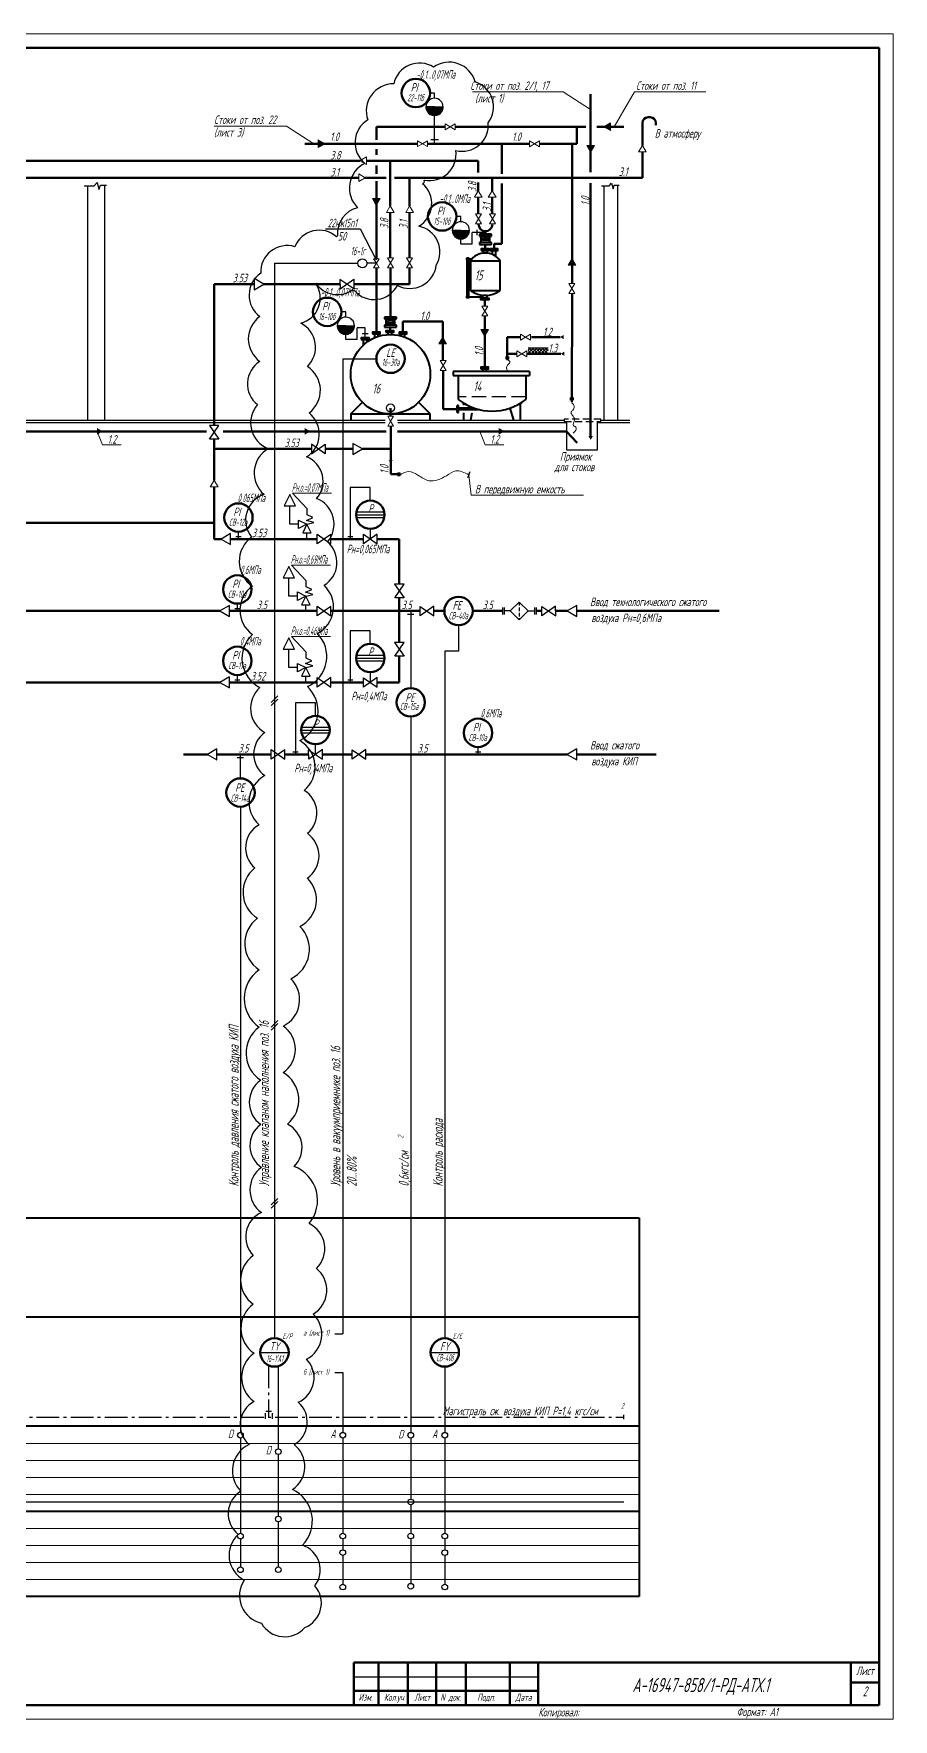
# Model space of a CAD drawing. Header units: millimetres. Extents: x -680 to 9204, y -4430 to 7779.
# Drawn here: x 4332 to 4635, y 5839 to 6433 of the extents above; entities that cross this region are included whole.
import ezdxf
from ezdxf.enums import TextEntityAlignment as Align

# ---------------------------------------------------------------- set-up
doc = ezdxf.new("R2010")
doc.units = ezdxf.units.MM
for name, pattern in [('ACAD_ISO10W100', [18, 12, -3, 0, -3]), ('gost5', [7, 5, -2, 0]), ('gost6', [12, 8, -1.5, 1, -1.5]), ('HIDDEN', [9.525, 6.35, -3.175])]:
    doc.linetypes.add(name, pattern=pattern)
doc.layers.get('Defpoints').update_dxf_attribs({"color": 33})
for name, color, linetype, lineweight in [('1', 4, 'Continuous', 15), ('Аппараты', 137, 'Continuous', 40), ('Арматура', 1, 'Continuous', 25), ('Выноска', 137, 'Continuous', 20), ('Датчики', 31, 'Continuous', 50), ('Невидимая', 7, 'gost5', 25), ('Обводка', 6, 'Continuous', 25), ('Отр_кисл', 150, 'Continuous', 80), ('Связи', 95, 'Continuous', 25), ('Текст_КИП', 2, 'Continuous', 25), ('Толст.рамка', 7, 'Continuous', 60), ('Тонк.рамка', 10, 'Continuous', 20), ('Трубопроводы', 7, 'Continuous', 60), ('Щиты_пульты', 5, 'Continuous', 40)]:
    doc.layers.add(name, color=color, linetype=linetype, lineweight=lineweight)
for name, color, linetype in [('блок', 7, 'Continuous'), ('Осевая', 130, 'gost6'), ('Слой М50', 3, 'Continuous')]:
    doc.layers.add(name, color=color, linetype=linetype)
doc.styles.add('Simplex', font='simplex.shx', dxfattribs={"width": 0.7, "oblique": 15})

# ---------------------------------------------------------------- blocks, each defined once
blk = doc.blocks.new('B2')
for p, q in [((-1.5, 0), (0, -2.5)), ((-1.5, 0), (1.5, 0)), ((0, -2.5), (1.5, 0)), ((0, -2.5), (-1.5, -5)), ((-1.5, -5), (1.5, -5)), ((1.5, -5), (0, -2.5))]:
    blk.add_line(p, q)
blk = doc.blocks.new('B2S')
at = {"layer": '1'}
blk.add_blockref('B2', (0, 0), dxfattribs=at)
blk = doc.blocks.new('T7S')
at = {"layer": '1'}
blk.add_solid([(-1.5, 0), (1.5, 0), (0, -2.5)], dxfattribs=at)
blk = doc.blocks.new('A$C46135D97')
at = {"layer": '1', "color": 7}
for p, q in [((1.42, 2.56), (-0.08, 0.06)), ((-0.08, 0.06), (2.92, 0.06)), ((2.92, 0.06), (1.42, 2.56))]:
    blk.add_line(p, q, dxfattribs=at)
blk = doc.blocks.new('Вентиль горизонтальный')
at = {"layer": 'блок', "color": 0, "linetype": 'ByBlock', "lineweight": -3}
for p, q in [((8.7, 3), (0, -3)), ((0, 3), (8.7, -3)), ((0, -3), (0, 3)), ((8.7, -3), (8.7, 3))]:
    blk.add_line(p, q, dxfattribs=at)
blk = doc.blocks.new('A$C428F2FC1')
at = {"layer": 'Defpoints', "ltscale": 0.2}
for p, q in [((-5, -4), (5, -4)), ((-5, -5), (5, -5)), ((-5, -6), (5, -6))]:
    blk.add_line(p, q, dxfattribs=at)
at = {"layer": 'Датчики', "color": 4}
blk.add_circle((0, -5), 5, dxfattribs=at)
blk = doc.blocks.new('A$C2A0C230D')
at = {"layer": '1', "ltscale": 0.6}
blk.add_hatch(color=256, dxfattribs=at).paths.add_polyline_path([(-1.57, 2.37), (-3.57, 2.37), (-2.57, 0.64)])
blk.add_lwpolyline([(-1.57, 2.37), (-3.57, 2.37), (-2.57, 0.64)], close=True, dxfattribs=at)
blk = doc.blocks.new('T5S')
at = {"layer": '1'}
blk.add_solid([(0, 1.5), (0, -1.5), (2.5, 0)], dxfattribs=at)

msp = doc.modelspace()

# ---------------------------------------------------------------- hatches: boundary and pattern name
at = {"ltscale": 5}
h = msp.add_hatch(dxfattribs=at)
h.set_pattern_fill('ANSI31', color=0, scale=1.25, style=0)
h.set_pattern_definition([(45, (4470.04212, 6404.2419), (-0.1104854, 0.1104854), [])])
edge = h.paths.add_edge_path()
edge.add_arc((4473.084, 6407.284), 3.042, 180, 360.023114)
edge.add_line((4473.084, 6407.284), (4476.126, 6407.284))
edge.add_line((4473.084, 6407.284), (4470.042, 6407.284))
h = msp.add_hatch(dxfattribs=at)
h.set_pattern_fill('ANSI31', color=0, scale=1.25, style=0)
h.set_pattern_definition([(45, (4479.31249, 6360.74353), (-0.1104854, 0.1104854), [])])
edge = h.paths.add_edge_path()
edge.add_arc((4482.354, 6363.786), 3.042, 180, 360.023114)
edge.add_line((4482.354, 6363.786), (4485.396, 6363.786))
edge.add_line((4482.354, 6363.786), (4479.312, 6363.786))
h = msp.add_hatch(dxfattribs=at)
h.set_pattern_fill('ANSI31', color=0, scale=1.25, style=0)
h.set_pattern_definition([(45, (4438.81051, 6327.1125), (-0.1104854, 0.1104854), [])])
edge = h.paths.add_edge_path()
edge.add_arc((4441.853, 6330.155), 3.042, 180, 360.023114)
edge.add_line((4441.853, 6330.155), (4444.894, 6330.155))
edge.add_line((4441.853, 6330.155), (4438.811, 6330.155))

# ---------------------------------------------------------------- linework, layer by layer
at = {"color": 0, "ltscale": 5}
for p, q in [((4473.084, 6407.284), (4470.042, 6407.284)), ((4473.084, 6407.284), (4476.126, 6407.284)), ((4482.354, 6363.786), (4479.312, 6363.786)), ((4482.354, 6363.786), (4485.396, 6363.786)), ((4441.853, 6330.155), (4438.811, 6330.155)), ((4441.853, 6330.155), (4444.894, 6330.155))]:
    msp.add_line(p, q, dxfattribs=at)
for p, q in [((4468.868, 6394.316), (4468.815, 6394.316)), ((4353.22, 6379.505), (4354.22, 6380.705)), ((4354.22, 6380.705), (4354.92, 6378.205)), ((4354.92, 6378.205), (4355.42, 6379.705)), ((4355.42, 6379.705), (4357.62, 6379.705)), ((4356.82, 6379.705), (4356.82, 6296.929)), ((4534.644, 6379.505), (4535.444, 6380.465)), ((4535.444, 6380.465), (4536.004, 6378.465)), ((4536.004, 6378.465), (4536.404, 6379.665)), ((4536.404, 6379.665), (4538.164, 6379.665)), ((4537.524, 6379.665), (4537.524, 6296.929)), ((4349.72, 6379.505), (4353.22, 6379.505)), ((4351.02, 6296.929), (4351.02, 6379.505)), ((4531.844, 6379.505), (4534.644, 6379.505)), ((4532.884, 6296.929), (4532.884, 6379.505)), ((4506.097, 6322.436), (4513.137, 6322.436)), ((3825.129, 6296.93), (4455.658, 6296.93)), ((4457.395, 6296.929), (4457.423, 6296.929)), ((4460.017, 6296.929), (4518.762, 6296.929)), ((4519.546, 6296.456), (4519.546, 6286.434)), ((4530.436, 6286.434), (4530.436, 6296.456)), ((4531.685, 6296.929), (4541.911, 6296.929)), ((3825.129, 6296.042), (4455.658, 6296.042)), ((4460.125, 6296.042), (4519.546, 6296.042)), ((4530.436, 6296.042), (4541.894, 6296.042)), ((4519.546, 6286.434), (4530.436, 6286.434)), ((4422.164, 6270.715), (4420.164, 6266.715)), ((4420.164, 6266.715), (4424.164, 6266.715)), ((4424.164, 6266.715), (4422.164, 6270.715)), ((4422.164, 6260.199), (4422.164, 6266.715)), ((4425.164, 6258.699), (4425.164, 6261.699)), ((4425.164, 6261.699), (4428.164, 6260.199)), ((4428.041, 6261.592), (4430.197, 6262.548)), ((4430.564, 6260.87), (4428.041, 6261.592)), ((4428.219, 6260.203), (4430.564, 6260.87)), ((4428.275, 6263.515), (4428.275, 6265.671)), ((4430.197, 6262.548), (4428.275, 6263.515)), ((4425.164, 6260.199), (4422.164, 6260.199)), ((4425.164, 6260.199), (4422.164, 6260.199)), ((4428.164, 6260.199), (4425.164, 6258.699)), ((4428.164, 6260.199), (4426.664, 6257.199)), ((4426.664, 6257.199), (4429.664, 6257.199)), ((4429.664, 6257.199), (4428.164, 6260.199)), ((4428.164, 6255.003), (4428.164, 6257.199)), ((4428.164, 6255.003), (4428.164, 6257.199)), ((4421.787, 6245.362), (4419.787, 6241.362)), ((4423.787, 6241.362), (4421.787, 6245.362)), ((4419.787, 6241.362), (4423.787, 6241.362)), ((4421.787, 6234.846), (4421.787, 6241.362)), ((4427.664, 6236.239), (4429.82, 6237.195)), ((4427.897, 6238.162), (4427.897, 6240.318)), ((4429.82, 6237.195), (4427.897, 6238.162)), ((4424.787, 6234.846), (4421.787, 6234.846)), ((4424.787, 6234.846), (4421.787, 6234.846)), ((4424.787, 6233.346), (4424.787, 6236.346)), ((4424.787, 6236.346), (4427.787, 6234.846)), ((4427.787, 6234.846), (4424.787, 6233.346)), ((4427.787, 6234.846), (4426.287, 6231.846)), ((4426.287, 6231.846), (4429.287, 6231.846)), ((4430.186, 6235.517), (4427.664, 6236.239)), ((4429.287, 6231.846), (4427.787, 6234.846)), ((4427.787, 6229.65), (4427.787, 6231.846)), ((4427.787, 6229.65), (4427.787, 6231.846)), ((4427.842, 6234.85), (4430.186, 6235.517)), ((4499.778, 6229.65), (4502.946, 6232.818)), ((4502.946, 6232.818), (4506.114, 6229.65)), ((4497.004, 6230.85), (4497.004, 6228.45)), ((4497.604, 6230.85), (4497.604, 6228.45)), ((4499.778, 6229.65), (4497.604, 6229.65)), ((4502.946, 6226.482), (4499.778, 6229.65)), ((4506.114, 6229.65), (4502.946, 6226.482)), ((4506.114, 6229.65), (4508.288, 6229.65)), ((4508.288, 6230.85), (4508.288, 6228.45)), ((4508.888, 6230.85), (4508.888, 6228.45)), ((4421.787, 6220.218), (4419.787, 6216.218)), ((4423.787, 6216.218), (4421.787, 6220.218)), ((4419.787, 6216.218), (4423.787, 6216.218)), ((4421.787, 6209.703), (4421.787, 6216.218)), ((4427.897, 6213.018), (4427.897, 6215.174)), ((4424.787, 6209.703), (4421.787, 6209.703)), ((4424.787, 6209.703), (4421.787, 6209.703)), ((4424.787, 6208.203), (4424.787, 6211.203)), ((4424.787, 6211.203), (4427.787, 6209.703)), ((4427.787, 6209.703), (4424.787, 6208.203)), ((4427.787, 6209.703), (4426.287, 6206.703)), ((4427.664, 6211.096), (4429.82, 6212.051)), ((4430.186, 6210.373), (4427.664, 6211.096)), ((4429.287, 6206.703), (4427.787, 6209.703)), ((4427.842, 6209.707), (4430.186, 6210.373)), ((4429.82, 6212.051), (4427.897, 6213.018)), ((4426.287, 6206.703), (4429.287, 6206.703)), ((4427.787, 6204.507), (4427.787, 6206.703)), ((4427.787, 6204.507), (4427.787, 6206.703)), ((4415.574, 6197.43), (4417.884, 6199.739)), ((4415.574, 6196.3), (4417.884, 6198.61)), ((4415.574, 6083.044), (4417.884, 6085.354)), ((4415.574, 6081.915), (4417.884, 6084.224)), ((4415.574, 6020.335), (4417.884, 6022.644)), ((4415.574, 6019.205), (4417.884, 6021.515)), ((4411.744, 5968.362), (4421.744, 5968.362)), ((4471.72, 5968.361), (4481.72, 5968.361)), ((3898.586, 5915.671), (4539.724, 5915.671))]:
    msp.add_line(p, q)
at = {"color": 3}
for p, q in [((4434.733, 6364.277), (4446.941, 6364.277)), ((4446.941, 6364.277), (4452.547, 6353.379))]:
    msp.add_line(p, q, dxfattribs=at)
at = {"ltscale": 5}
for p, q in [((4452.6, 6352.169), (4449.312, 6352.169)), ((4485.185, 6277.686), (4485.674, 6278.846)), ((4485.185, 6277.686), (4484.7, 6276.534))]:
    msp.add_line(p, q, dxfattribs=at)
at = {"color": 7, "linetype": 'ACAD_ISO10W100'}
for p, q in [((4506.097, 6321.622), (4506.91, 6322.436)), ((4506.097, 6320.473), (4508.059, 6322.436)), ((4507.28, 6320.309), (4506.097, 6321.492)), ((4506.131, 6320.309), (4506.097, 6320.343)), ((4508.429, 6320.309), (4506.302, 6322.436)), ((4507.082, 6320.309), (4509.209, 6322.436)), ((4509.578, 6320.309), (4507.451, 6322.436)), ((4508.231, 6320.309), (4510.358, 6322.436)), ((4510.727, 6320.309), (4508.6, 6322.436)), ((4509.38, 6320.309), (4511.507, 6322.436)), ((4511.876, 6320.309), (4509.749, 6322.436)), ((4510.529, 6320.309), (4512.656, 6322.436)), ((4513.025, 6320.309), (4510.898, 6322.436)), ((4511.678, 6320.309), (4513.137, 6321.768)), ((4513.137, 6321.346), (4512.047, 6322.436)), ((4512.827, 6320.309), (4513.137, 6320.619))]:
    msp.add_line(p, q, dxfattribs=at)
at = {"color": 6}
msp.add_line((4457.395, 6296.929), (4457.395, 6296.926), dxfattribs=at)
at = {"linetype": 'HIDDEN', "ltscale": 0.4}
for p, q in [((4531.685, 6297.203), (4518.762, 6297.203)), ((4518.762, 6297.203), (4518.762, 6296.456)), ((4518.762, 6296.456), (4531.685, 6296.456)), ((4531.685, 6296.456), (4531.685, 6297.203))]:
    msp.add_line(p, q, dxfattribs=at)
at = {"linetype": 'HIDDEN', "ltscale": 0.2}
msp.add_line((4502.946, 6232.818), (4502.946, 6226.482), dxfattribs=at)
at = {"lineweight": 60}
for p, q in [((4629.642, 5859.085), (4444.642, 5859.085)), ((4444.642, 5859.085), (4444.642, 5844.085)), ((4453.317, 5859.085), (4453.317, 5844.085)), ((4463.677, 5859.085), (4463.677, 5844.085)), ((4473.626, 5859.085), (4473.626, 5844.085)), ((4484.079, 5859.085), (4484.079, 5844.085)), ((4499.642, 5859.085), (4499.642, 5844.085)), ((4509.642, 5859.085), (4509.642, 5844.085)), ((4619.642, 5859.085), (4619.642, 5844.085)), ((4619.642, 5852.085), (4629.642, 5852.085)), ((4444.642, 5849.085), (4509.642, 5849.085)), ((4629.642, 5844.085), (4444.642, 5844.085))]:
    msp.add_line(p, q, dxfattribs=at)
for points in [[(4412.983, 6344.84), (4409.593, 6346.797), (4409.593, 6342.883)], [(4447.667, 6286.755), (4444.277, 6288.712), (4444.277, 6284.798)], [(4397.896, 6255.003), (4401.286, 6253.046), (4401.286, 6256.96)], [(4397.518, 6229.65), (4400.908, 6227.693), (4400.908, 6231.607)], [(4519.829, 6229.65), (4523.219, 6227.693), (4523.219, 6231.607)], [(4397.518, 6204.507), (4400.908, 6202.549), (4400.908, 6206.464)], [(4393.089, 6179.126), (4396.479, 6177.168), (4396.479, 6181.083)], [(4519.829, 6179.126), (4523.219, 6177.168), (4523.219, 6181.083)]]:
    msp.add_lwpolyline(points, close=True)
for centre, radius in [((4447.711, 6352.169), 1.601), ((4457.566, 6301.199), 1.4), ((4404.737, 5939.191), 1), ((4440.776, 5939.191), 1), ((4464.712, 5939.191), 1), ((4476.704, 5939.19), 1), ((4418.063, 5933.396), 1), ((4464.712, 5915.671), 1), ((4418.063, 5909.669), 1), ((4404.737, 5903.653), 1), ((4440.776, 5903.669), 1), ((4464.712, 5903.669), 1), ((4476.704, 5903.668), 1), ((4440.776, 5897.805), 1), ((4476.704, 5897.804), 1), ((4404.737, 5891.79), 1), ((4418.063, 5891.805), 1), ((4440.776, 5885.697), 1), ((4464.712, 5885.96), 1), ((4476.695, 5885.696), 1)]:
    msp.add_circle(centre, radius)
at = {"color": 0, "ltscale": 5}
for centre, start, end in [((4473.084, 6407.284), 0.167864, 179.072381), ((4473.084, 6407.284), 180, 0.023114), ((4482.354, 6363.786), 180, 0.023114), ((4482.354, 6363.786), 0.167864, 179.072381), ((4441.853, 6330.155), 0.167864, 179.072381), ((4441.853, 6330.155), 180, 0.023114)]:
    msp.add_arc(centre, 3.042, start, end, dxfattribs=at)
at = {"layer": 'Defpoints', "color": 2}
msp.add_lwpolyline([(4444.089, 6342.778, 0.0254214), (4445.013, 6342.417), (4445.013, 6342.417, 0.5205671), (4460.016, 6344.373), (4460.016, 6344.373, 0.5205671), (4473.714, 6351.543), (4473.714, 6351.543, 0.5205671), (4467.517, 6365.232), (4467.517, 6365.232, 0.5205671), (4468.822, 6380.224, 0.5205671), (4469.474, 6381.528), (4469.474, 6381.528, 0.5205671), (4480.563, 6391.958), (4480.563, 6391.958, 0.5205671), (4491.978, 6401.736), (4491.978, 6401.736, 0.5205671), (4487.412, 6416.076), (4487.412, 6416.076, 0.5205671), (4472.735, 6421.291), (4472.735, 6421.291, 0.5205671), (4458.711, 6415.424), (4458.711, 6415.424, 0.5205671), (4449.579, 6402.713), (4449.579, 6402.713, 0.5205671), (4448.6, 6387.395), (4448.6, 6387.395, 0.5205671), (4445.991, 6371.75), (4445.991, 6371.75, 0.3726269), (4438.963, 6361.974, 0.0156949), (4438.562, 6361.531), (4438.562, 6361.531, 0.5205671), (4423.909, 6358.017), (4423.909, 6358.017, 0.5205671), (4411.894, 6348.646), (4411.894, 6348.646, 0.5205671), (4411.601, 6333.417), (4411.601, 6333.417, 0.5205671), (4411.601, 6317.603), (4411.601, 6317.603, 0.5205671), (4410.722, 6302.375), (4410.722, 6302.375, 0.5205671), (4414.532, 6286.854), (4414.532, 6286.854, 0.5205671), (4413.066, 6270.747), (4413.066, 6270.747, 0.5205671), (4408.657, 6255.669), (4408.657, 6255.669, 0.5205671), (4408.951, 6238.391), (4408.951, 6238.391, 0.5205671), (4408.951, 6221.405), (4408.951, 6221.405, 0.5205671), (4411.588, 6202.663), (4411.588, 6202.663, 0.5205671), (4413.346, 6186.848), (4413.346, 6186.848, 0.5205671), (4413.346, 6171.62), (4413.346, 6171.62, 0.5205671), (4411.295, 6154.342), (4411.295, 6154.342, 0.5205671), (4409.83, 6139.113), (4409.83, 6139.113, 0.5205671), (4410.713, 6121.375), (4410.713, 6121.375, 0.5205671), (4411.299, 6103.218), (4411.299, 6103.218, 0.5205671), (4411.299, 6083.011), (4411.299, 6083.011, 0.5205671), (4411.885, 6064.268), (4411.885, 6064.268, 0.5205671), (4411.885, 6048.747), (4411.885, 6048.747, 0.5205671), (4412.178, 6033.519), (4412.178, 6033.519, 0.5205671), (4412.178, 6017.705), (4412.178, 6017.705, 0.5205671), (4409.248, 6002.476), (4409.248, 6002.476, 0.5205671), (4409.245, 5985.363), (4409.245, 5985.363, 0.5205671), (4409.538, 5968.085), (4409.538, 5968.085, 0.5205671), (4409.538, 5951.099), (4409.538, 5951.099, 0.5205671), (4407.78, 5935.871), (4407.78, 5935.871, 0.5205671), (4404.849, 5919.471), (4404.849, 5919.471, 0.5205671), (4403.97, 5904.243), (4403.97, 5904.243, 0.5205671), (4406.022, 5888.136), (4406.022, 5888.136, 0.5205671), (4412.176, 5872.908), (4412.176, 5872.908, 0.5205671), (4427.414, 5871.443), (4427.414, 5871.443, 0.5205671), (4430.931, 5886.086), (4430.931, 5886.086, 0.5205671), (4426.535, 5900.436), (4426.535, 5900.436, 0.5205671), (4423.019, 5920.057), (4423.019, 5920.057, 0.5205671), (4423.605, 5935.871), (4423.605, 5935.871, 0.5205671), (4425.07, 5950.807), (4425.07, 5950.807, 0.5205671), (4428.001, 5966.035), (4428.001, 5966.035, 0.5205671), (4430.345, 5981.849), (4430.345, 5981.849, 0.5205671), (4431.517, 5997.956), (4431.517, 5997.956, 0.5205671), (4428.88, 6013.77), (4428.88, 6013.77, 0.5205671), (4423.612, 6033.884), (4423.612, 6033.884, 0.5205671), (4421.268, 6048.819), (4421.268, 6048.819, 0.5205671), (4419.802, 6066.976), (4419.802, 6066.976, 0.5205671), (4419.802, 6083.376), (4419.802, 6083.376, 0.5205671), (4422.44, 6100.068), (4422.44, 6100.068, 0.5205671), (4425.663, 6118.518), (4425.663, 6118.518, 0.5205671), (4428.301, 6135.504), (4428.301, 6135.504, 0.5205671), (4428.301, 6151.318), (4428.301, 6151.318, 0.5205671), (4427.134, 6166.402), (4427.134, 6166.402, 0.5205671), (4425.669, 6183.973), (4425.669, 6183.973, 0.5205671), (4428.306, 6203.009), (4428.306, 6203.009, 0.5205671), (4431.823, 6221.751), (4431.823, 6221.751, 0.5205671), (4434.167, 6238.737), (4434.167, 6238.737, 0.5205671), (4435.34, 6253.965), (4435.34, 6253.965, 0.5205671), (4431.539, 6269.277), (4431.539, 6269.277, 0.5205671), (4428.022, 6283.92), (4428.022, 6283.92, 0.5205671), (4428.901, 6299.441), (4428.901, 6299.441, 0.5205671), (4428.305, 6315.846, 0.5205671), (4425.961, 6331.075), (4425.961, 6331.075, 0.5205671), (4431.236, 6345.132), (4431.236, 6345.132, 0.4103526)], format="xyb", close=True, dxfattribs=at)
at = {"layer": 'Аппараты'}
for p, q in [((4493.135, 6362.42), (4488.905, 6362.42)), ((4488.905, 6362.42), (4488.905, 6361.758)), ((4488.905, 6361.758), (4493.135, 6361.758)), ((4489.448, 6361.758), (4489.448, 6359.507)), ((4492.593, 6361.758), (4489.448, 6361.758)), ((4492.593, 6359.507), (4492.593, 6361.758)), ((4493.135, 6361.758), (4493.135, 6362.42)), ((4488.905, 6359.507), (4488.905, 6358.844)), ((4493.135, 6359.507), (4488.905, 6359.507)), ((4488.905, 6358.844), (4493.135, 6358.844)), ((4493.135, 6358.844), (4493.135, 6359.507)), ((4485.076, 6353.769), (4486.314, 6353.769)), ((4485.706, 6352.999), (4485.706, 6342.569)), ((4485.706, 6352.999), (4496.206, 6352.999)), ((4496.206, 6342.569), (4496.206, 6352.999)), ((4485.146, 6340.329), (4490.116, 6340.329)), ((4485.706, 6342.569), (4496.206, 6342.569)), ((4455.445, 6333.23), (4455.445, 6332.568)), ((4459.675, 6333.23), (4455.445, 6333.23)), ((4455.445, 6332.568), (4459.675, 6332.568)), ((4455.988, 6332.568), (4455.988, 6330.317)), ((4459.133, 6332.568), (4455.988, 6332.568)), ((4459.133, 6330.317), (4459.133, 6332.568)), ((4459.675, 6332.568), (4459.675, 6333.23)), ((4455.445, 6330.317), (4455.445, 6329.654)), ((4459.675, 6330.317), (4455.445, 6330.317)), ((4455.445, 6329.654), (4459.675, 6329.654)), ((4459.675, 6329.654), (4459.675, 6330.317)), ((4506.566, 6314.009), (4479.616, 6314.009)), ((4479.616, 6314.009), (4479.616, 6312.609)), ((4479.616, 6312.609), (4506.566, 6312.609)), ((4481.436, 6312.609), (4481.436, 6304.209)), ((4505.236, 6312.609), (4505.236, 6304.209)), ((4506.566, 6314.009), (4506.566, 6312.609)), ((4443.566, 6299.099), (4447.667, 6303.2)), ((4471.566, 6299.099), (4467.466, 6303.2)), ((4483.256, 6302.892), (4483.256, 6302.179)), ((4503.206, 6302.739), (4503.206, 6296.929)), ((4443.566, 6299.099), (4471.566, 6299.099)), ((4443.566, 6299.099), (4443.566, 6296.999)), ((4471.566, 6296.999), (4471.566, 6299.099)), ((4481.576, 6302.039), (4481.086, 6302.039)), ((4481.086, 6299.589), (4481.086, 6302.039)), ((4481.086, 6299.589), (4481.576, 6299.589)), ((4481.576, 6299.589), (4481.576, 6302.039)), ((4481.576, 6301.277), (4486.652, 6301.277)), ((4489.021, 6300.567), (4481.576, 6300.567)), ((4483.256, 6299.519), (4483.256, 6296.929)), ((4486.271, 6299.323), (4485.761, 6296.929)), ((4499.636, 6301.129), (4500.889, 6296.929))]:
    msp.add_line(p, q, dxfattribs=at)
for points in [[(4489.555, 6356.709), (4492.355, 6356.709), (4492.355, 6357.269), (4489.555, 6357.269)], [(4490.099, 6361.191), (4491.946, 6361.191), (4491.946, 6360.317), (4490.099, 6360.317)], [(4492.636, 6356.709), (4495.436, 6356.709), (4495.436, 6357.269), (4492.636, 6357.269)], [(4484.446, 6354.049), (4485.076, 6354.049), (4485.076, 6353.489), (4484.446, 6353.489)], [(4484.516, 6340.539), (4485.146, 6340.539), (4485.146, 6339.979), (4484.516, 6339.979)], [(4489.416, 6339.839), (4492.216, 6339.839), (4492.216, 6339.279), (4489.416, 6339.279)], [(4490.118, 6340.918), (4491.516, 6340.918), (4491.516, 6339.839), (4490.118, 6339.839)], [(4451.196, 6327.379), (4453.996, 6327.379), (4453.996, 6327.939), (4451.196, 6327.939)], [(4455.956, 6327.869), (4458.756, 6327.869), (4458.756, 6328.429), (4455.956, 6328.429)], [(4456.639, 6332.001), (4458.486, 6332.001), (4458.486, 6331.127), (4456.639, 6331.127)], [(4460.576, 6327.379), (4463.376, 6327.379), (4463.376, 6327.939), (4460.576, 6327.939)], [(4447.289, 6325.319), (4450.089, 6325.319), (4450.089, 6325.879), (4447.289, 6325.879)], [(4489.346, 6314.989), (4492.146, 6314.989), (4492.146, 6315.549), (4489.346, 6315.549)]]:
    msp.add_lwpolyline(points, close=True, dxfattribs=at)
for points in [[(4491.655, 6355.761), (4491.655, 6356.709), (4490.257, 6356.709), (4490.257, 6355.761)], [(4493.476, 6355.275), (4493.476, 6356.709), (4494.596, 6356.709), (4494.596, 6354.646)], [(4485.006, 6353.489), (4485.006, 6340.539), (4484.586, 6340.539), (4484.586, 6353.489)], [(4453.296, 6326.445), (4453.296, 6327.379), (4451.898, 6327.379), (4451.898, 6325.901)], [(4458.056, 6327.091), (4458.056, 6327.869), (4456.658, 6327.869), (4456.658, 6327.07)], [(4462.676, 6326.133), (4462.676, 6327.379), (4461.278, 6327.379), (4461.278, 6326.598)], [(4449.389, 6324.463), (4449.389, 6325.319), (4447.991, 6325.319), (4447.991, 6323.313)], [(4491.446, 6314.055), (4491.446, 6314.989), (4490.048, 6314.989), (4490.048, 6314.024)]]:
    msp.add_lwpolyline(points, dxfattribs=at)
msp.add_circle((4457.566, 6313.099), 14, dxfattribs=at)
for centre, radius, start, end in [((4490.956, 6349.478), 6.322, 33.855026, 146.144974), ((4490.956, 6349.919), 9.033, 234.462722, 305.537278), ((4493.336, 6319.273), 19.197, 231.692468, 308.307532)]:
    msp.add_arc(centre, radius, start, end, dxfattribs=at)
at = {"layer": 'Выноска', "color": 6}
for p, q in [((4486.457, 6412.573), (4518.43, 6412.573)), ((4518.43, 6412.573), (4528.067, 6406.327)), ((4543.456, 6412.573), (4536.372, 6400.298)), ((4543.456, 6412.573), (4568.6, 6412.573)), ((4395.512, 6400.562), (4420.954, 6400.562)), ((4420.954, 6400.562), (4430.591, 6394.316)), ((4354.237, 6292.959), (4356.214, 6288.188)), ((4488.984, 6292.959), (4490.962, 6288.188)), ((4356.214, 6288.188), (4362.75, 6288.188)), ((4490.962, 6288.188), (4497.497, 6288.188)), ((4485.185, 6277.686), (4485.961, 6270.432)), ((4428.275, 6265.671), (4423.071, 6271.167)), ((4423.071, 6271.167), (4436.855, 6271.167)), ((4485.961, 6270.432), (4525.498, 6270.432)), ((4427.897, 6240.318), (4422.694, 6245.814)), ((4422.694, 6245.814), (4436.478, 6245.814)), ((4427.897, 6215.174), (4422.694, 6220.671)), ((4422.694, 6220.671), (4436.478, 6220.671))]:
    msp.add_line(p, q, dxfattribs=at)
at = {"layer": 'Выноска'}
for p, q in [((3852.709, 5936.329), (4545.145, 5936.329)), ((3852.708, 5930.329), (4545.145, 5930.329)), ((3852.708, 5924.329), (4545.145, 5924.329)), ((3852.708, 5918.329), (4545.145, 5918.329)), ((3852.708, 5906.329), (4545.145, 5906.329)), ((3852.708, 5900.329), (4545.145, 5900.329)), ((3852.708, 5894.329), (4545.145, 5894.329)), ((3852.708, 5888.329), (4545.145, 5888.329))]:
    msp.add_line(p, q, dxfattribs=at)
at = {"layer": 'Выноска', "color": 6}
msp.add_spline([(4498.726, 6318.349), (4499.636, 6317.369), (4498.516, 6315.829), (4498.656, 6314.499)], degree=3, dxfattribs=at)
msp.add_open_spline([(4521.453, 6303.659), (4521.417, 6303.467), (4521.301, 6302.861), (4522.432, 6302.345), (4522.295, 6301.16), (4521.805, 6300.458), (4520.839, 6299.654), (4521.838, 6298.44), (4523.013, 6296.742), (4521.078, 6295.038), (4523.249, 6294.595), (4522.955, 6293.128), (4521.917, 6292.319)], degree=3, knots=[0, 0, 0, 0, 0.5470308, 1.7268104, 2.8741564, 3.5383621, 4.3471769, 5.3456192, 7.1304796, 9.8287875, 11.0600132, 11.8097716, 11.8097716, 11.8097716, 11.8097716], dxfattribs=at)
at = {"layer": 'Выноска', "color": 6, "end_tangent": (0.9991164, 0.0420298)}
msp.add_spline([(4461.035, 6277.78), (4464.095, 6278.782), (4467.256, 6277.522), (4471.114, 6275.564), (4477.267, 6277.315), (4480.561, 6279.008), (4485.185, 6277.686)], degree=3, dxfattribs=at)
at = {"layer": 'Датчики'}
for centre in [(4466.5, 6412.182), (4475.77, 6368.683), (4435.268, 6335.052), (4457.596, 6318.521), (4404.031, 6262.588), (4403.653, 6237.235), (4481.543, 6229.65), (4403.653, 6212.092), (4464.714, 6197.444), (4488.422, 6186.711), (4404.745, 6165.667), (4416.729, 5968.362), (4476.705, 5968.361)]:
    msp.add_circle(centre, 5, dxfattribs=at)
at = {"layer": 'Невидимая'}
msp.add_line((4505.236, 6305.119), (4481.436, 6305.119), dxfattribs=at)
at = {"layer": 'Обводка', "color": 155}
msp.add_line((4444.642, 5854.085), (4509.642, 5854.085), dxfattribs=at)
at = {"layer": 'Осевая'}
for p, q in [((4414.657, 5963.776), (4414.664, 5945.607)), ((4413.489, 5946.992), (4413.489, 5944.992)), ((4415.664, 5947.503), (4413.664, 5947.503)), ((4415.916, 5946.992), (4415.916, 5944.992)), ((4539.724, 5944.866), (4539.724, 5946.348)), ((3900.945, 5945.607), (4539.724, 5945.607))]:
    msp.add_line(p, q, dxfattribs=at)
at = {"layer": 'Связи'}
for p, q in [((4473.085, 6412.182), (4471.5, 6412.182)), ((4473.085, 6410.326), (4473.085, 6412.182)), ((4473.085, 6394.316), (4473.085, 6404.242)), ((4471.741, 6395.783), (4474.429, 6395.783)), ((4482.355, 6368.683), (4480.77, 6368.683)), ((4482.355, 6366.828), (4482.355, 6368.683)), ((4486.335, 6358.921), (4486.335, 6363.063)), ((4491.02, 6363.063), (4486.335, 6363.063)), ((4488.088, 6362.137), (4488.088, 6363.989)), ((4482.355, 6358.921), (4482.355, 6360.744)), ((4486.335, 6358.921), (4482.355, 6358.921)), ((4416.746, 6352.169), (4416.737, 5973.394)), ((4416.746, 6352.169), (4446.11, 6352.169)), ((4441.853, 6335.052), (4440.268, 6335.052)), ((4441.853, 6333.196), (4441.853, 6335.052)), ((4441.853, 6325.29), (4441.853, 6327.113)), ((4445.833, 6325.29), (4445.833, 6329.432)), ((4448.689, 6329.432), (4445.833, 6329.432)), ((4447.612, 6327.43), (4449.766, 6327.43)), ((4448.689, 6325.879), (4448.689, 6329.432)), ((4445.833, 6325.29), (4441.853, 6325.29)), ((4440.809, 6318.521), (4440.809, 5974.927)), ((4440.809, 6318.521), (4452.596, 6318.521)), ((4403.104, 6255.929), (4404.957, 6255.929)), ((4404.031, 6255.003), (4404.031, 6257.588)), ((4403.653, 6229.65), (4403.653, 6232.235)), ((4402.727, 6230.576), (4404.579, 6230.576)), ((4463.623, 6228.491), (4465.803, 6228.491)), ((4464.713, 6229.65), (4464.712, 6202.444)), ((4481.543, 6224.65), (4481.543, 6215.484)), ((4476.712, 6215.484), (4476.705, 5973.393)), ((4481.543, 6215.484), (4476.712, 6215.484)), ((4402.727, 6205.433), (4404.579, 6205.433)), ((4403.653, 6204.507), (4403.653, 6207.092)), ((4464.712, 6192.444), (4464.712, 5940.191)), ((4403.64, 6177.966), (4405.821, 6177.966)), ((4404.74, 6170.667), (4404.731, 6179.126)), ((4487.496, 6180.052), (4489.348, 6180.052)), ((4488.422, 6179.126), (4488.422, 6181.711)), ((4404.746, 6160.667), (4404.736, 5940.191)), ((4438.03, 5974.927), (4440.809, 5974.927)), ((4418.052, 5963.485), (4418.063, 5934.396)), ((4438.03, 5961.312), (4440.778, 5961.312)), ((4440.789, 5961.312), (4440.789, 5940.191)), ((4476.705, 5963.33), (4476.704, 5940.191)), ((4404.737, 5938.191), (4404.738, 5904.653)), ((4440.776, 5938.191), (4440.776, 5904.669)), ((4464.712, 5938.191), (4464.712, 5916.671)), ((4476.704, 5938.19), (4476.704, 5904.668)), ((4418.063, 5932.396), (4418.063, 5910.669)), ((4464.712, 5914.671), (4464.712, 5904.669)), ((4418.063, 5908.669), (4418.063, 5892.805)), ((4404.737, 5902.653), (4404.737, 5892.79)), ((4440.776, 5902.669), (4440.776, 5898.805)), ((4464.711, 5902.669), (4464.712, 5886.96)), ((4476.704, 5902.668), (4476.704, 5898.804)), ((4440.776, 5896.805), (4440.776, 5886.697)), ((4476.704, 5896.804), (4476.685, 5886.696))]:
    msp.add_line(p, q, dxfattribs=at)
at = {"layer": 'Связи', "ltscale": 0.2}
for p, q in [((4450.413, 6273.148), (4443.433, 6273.148)), ((4443.433, 6273.148), (4443.433, 6254.987)), ((4450.413, 6268.564), (4450.413, 6273.148)), ((4442.506, 6255.914), (4444.359, 6255.914)), ((4450.48, 6254.987), (4450.48, 6258.562)), ((4450.413, 6222.652), (4443.433, 6222.652)), ((4443.433, 6222.652), (4443.433, 6204.491)), ((4450.413, 6218.067), (4450.413, 6222.652)), ((4450.48, 6204.491), (4450.48, 6208.066)), ((4442.506, 6205.417), (4444.359, 6205.417)), ((4431.112, 6197.271), (4424.131, 6197.271)), ((4424.131, 6197.271), (4424.131, 6179.11)), ((4431.112, 6192.686), (4431.112, 6197.271)), ((4423.205, 6180.036), (4425.058, 6180.036)), ((4431.179, 6179.11), (4431.179, 6182.685))]:
    msp.add_line(p, q, dxfattribs=at)
at = {"layer": 'Толст.рамка'}
for p, q in [((3813.642, 6428.085), (4629.642, 6428.085)), ((4629.642, 6428.085), (4629.642, 5844.085)), ((3813.642, 5844.085), (4629.642, 5844.085))]:
    msp.add_line(p, q, dxfattribs=at)
at = {"layer": 'Тонк.рамка'}
for p, q in [((3793.642, 6433.085), (4634.642, 6433.085)), ((4634.642, 6433.085), (4634.642, 5839.085)), ((4634.642, 5839.085), (3793.642, 5839.085))]:
    msp.add_line(p, q, dxfattribs=at)
at = {"layer": 'Трубопроводы'}
for p, q in [((4528.067, 6411.742), (4528.067, 6384.34)), ((4548.282, 6403.623), (4549.014, 6403.623)), ((4452.596, 6395.65), (4452.596, 6400.298)), ((4476.842, 6400.298), (4452.596, 6400.298)), ((4526.317, 6400.298), (4480.342, 6400.298)), ((4523.174, 6400.298), (4523.174, 6394.316)), ((4539.763, 6400.298), (4530.258, 6400.298)), ((4546.282, 6393.732), (4546.282, 6401.623)), ((4551.014, 6401.623), (4551.014, 6400.855)), ((4467.091, 6394.316), (4427.411, 6394.316)), ((4452.596, 6390.343), (4452.596, 6392.348)), ((4496.829, 6394.316), (4470.591, 6394.316)), ((4496.829, 6394.316), (4506.59, 6394.316)), ((4496.829, 6383.687), (4496.829, 6394.316)), ((4510.09, 6394.316), (4523.174, 6394.316)), ((4521.501, 6394.316), (4521.501, 6345.222)), ((4546.282, 6382.353), (4546.282, 6391.452)), ((4446.836, 6388.311), (4269.2, 6388.314)), ((4488.5, 6388.334), (4449.115, 6388.334)), ((4452.596, 6383.758), (4452.596, 6386.659)), ((4457.49, 6372.409), (4457.49, 6388.334)), ((4488.5, 6384.167), (4488.5, 6388.334)), ((4269.2, 6382.353), (4446.384, 6382.353)), ((4448.664, 6382.353), (4456.034, 6382.353)), ((4452.596, 6353.77), (4452.596, 6381.079)), ((4458.936, 6382.353), (4546.282, 6382.353)), ((4464.318, 6372.409), (4464.318, 6382.353)), ((4488.5, 6377.763), (4488.5, 6380.659)), ((4493.383, 6382.353), (4493.383, 6377.763)), ((4496.829, 6359.019), (4496.829, 6380.334)), ((4528.067, 6380.369), (4528.067, 6291.342)), ((4488.5, 6369.564), (4488.5, 6375.483)), ((4493.383, 6375.483), (4493.383, 6369.562)), ((4457.49, 6354.07), (4457.49, 6370.129)), ((4464.318, 6354.07), (4464.318, 6370.129)), ((4491.02, 6363.47), (4491.02, 6362.42)), ((4490.956, 6358.844), (4490.956, 6357.269)), ((4494.036, 6357.269), (4494.036, 6359.019)), ((4494.036, 6359.019), (4496.829, 6359.019)), ((4452.596, 6327.939), (4452.596, 6350.568)), ((4457.56, 6333.23), (4457.56, 6350.57)), ((4464.318, 6350.57), (4464.318, 6344.84)), ((4464.318, 6344.84), (4457.56, 6344.84)), ((4490.816, 6339.279), (4490.816, 6337.249)), ((4521.501, 6341.582), (4521.453, 6303.659)), ((4490.746, 6333.539), (4490.746, 6315.549)), ((4457.426, 6328.429), (4457.426, 6329.619)), ((4461.976, 6327.939), (4461.976, 6331.649)), ((4461.976, 6331.649), (4475.976, 6331.649)), ((4475.976, 6317.929), (4475.976, 6331.649)), ((4498.726, 6326.189), (4503.346, 6326.189)), ((4498.726, 6326.189), (4498.726, 6318.839)), ((4507.196, 6326.189), (4517.326, 6326.189)), ((4498.726, 6320.309), (4502.041, 6320.309)), ((4505.541, 6320.309), (4517.623, 6320.309)), ((4498.097, 6318.839), (4499.355, 6318.839)), ((4498.411, 6319.311), (4498.411, 6318.367)), ((4498.411, 6318.367), (4499.041, 6318.367)), ((4499.041, 6318.367), (4499.041, 6319.311)), ((4476.116, 6300.779), (4476.116, 6314.219)), ((4520.825, 6304.471), (4522.084, 6304.471)), ((4521.139, 6303.709), (4521.768, 6303.709)), ((4521.14, 6304.943), (4521.14, 6303.999)), ((4521.769, 6303.999), (4521.769, 6304.943)), ((4457.566, 6301.129), (4457.566, 6298.259)), ((4481.086, 6300.779), (4476.116, 6300.779)), ((4210.858, 6292.959), (4392.805, 6292.959)), ((4398.621, 6292.959), (4456.006, 6292.959)), ((4457.658, 6294.759), (4457.658, 6277.817)), ((4460.082, 6292.959), (4519.546, 6292.959)), ((4519.546, 6292.959), (4523.33, 6288.908)), ((4457.658, 6277.817), (4460.832, 6277.817)), ((4461.021, 6278.127), (4460.077, 6278.127)), ((4460.077, 6277.497), (4461.021, 6277.497)), ((4460.549, 6277.183), (4460.549, 6278.441)), ((4461.021, 6277.497), (4461.021, 6278.127))]:
    msp.add_line(p, q, dxfattribs=at)
at = {"layer": 'Трубопроводы', "color": 4}
for p, q in [((4395.484, 6295.053), (4395.484, 6344.84)), ((4395.484, 6344.84), (4409.593, 6344.84)), ((4412.983, 6344.84), (4439.792, 6344.84)), ((4444.628, 6344.84), (4457.49, 6344.84)), ((4395.484, 6275.633), (4395.484, 6290.217)), ((4395.484, 6286.755), (4429.768, 6286.755)), ((4434.605, 6286.755), (4444.277, 6286.755)), ((4447.667, 6286.755), (4457.658, 6286.755)), ((4395.484, 6255.003), (4395.484, 6273.353)), ((4395.484, 6260.705), (4158.987, 6260.706)), ((4397.896, 6255.003), (4395.484, 6255.003)), ((4431.751, 6255.003), (4401.286, 6255.003)), ((4448.062, 6255.003), (4436.587, 6255.003)), ((4460.687, 6255.003), (4452.898, 6255.003)), ((4460.687, 6255.003), (4460.687, 6239.1)), ((4460.687, 6234.264), (4460.687, 6229.65)), ((4156.397, 6229.648), (4397.523, 6229.648)), ((4400.908, 6229.65), (4431.773, 6229.65)), ((4436.609, 6229.65), (4468.043, 6229.65)), ((4460.687, 6229.65), (4460.687, 6218.57)), ((4472.879, 6229.65), (4476.543, 6229.65)), ((4486.543, 6229.65), (4497.004, 6229.65)), ((4508.888, 6229.65), (4510.912, 6229.65)), ((4515.748, 6229.65), (4519.829, 6229.65)), ((4573.331, 6229.65), (4523.219, 6229.65)), ((4460.687, 6213.734), (4460.687, 6204.507)), ((4397.519, 6204.507), (4015.613, 6204.507)), ((4431.751, 6204.507), (4400.908, 6204.507)), ((4448.062, 6204.507), (4436.587, 6204.507)), ((4460.687, 6204.507), (4452.898, 6204.507)), ((4384.647, 6179.123), (4393.093, 6179.123)), ((4396.479, 6179.126), (4415.541, 6179.126)), ((4420.378, 6179.11), (4428.761, 6179.11)), ((4433.597, 6179.11), (4444.066, 6179.11)), ((4448.902, 6179.126), (4519.829, 6179.126)), ((4551.142, 6179.126), (4523.219, 6179.126))]:
    msp.add_line(p, q, dxfattribs=at)
at = {"layer": 'Трубопроводы'}
for centre, radius, start, end in [((4548.282, 6401.623), 2, 90, 180), ((4549.014, 6401.623), 2, 0, 90), ((4491.02, 6365.921), 2.45, 179.917587, 358.445502)]:
    msp.add_arc(centre, radius, start, end, dxfattribs=at)
at = {"layer": 'Щиты_пульты', "color": 5}
for p, q in [((3824.707, 6015.746), (4545.145, 6015.745)), ((4545.145, 5980.745), (3838.707, 5980.746)), ((4545.145, 5980.745), (3898.261, 5980.745)), ((4545.145, 5942.33), (3845.705, 5942.33)), ((4545.145, 5912.329), (3831.706, 5912.33)), ((4545.145, 5882.329), (3824.706, 5882.329))]:
    msp.add_line(p, q, dxfattribs=at)
at = {"layer": 'Щиты_пульты', "color": 5, "ltscale": 0.6}
msp.add_line((4545.145, 6015.745), (4545.145, 5882.329), dxfattribs=at)

# ---------------------------------------------------------------- block references
for name, p, xscale, yscale, zscale, rotation in [('B2S', (4476.842, 6400.314), 0.6999999999998181, 0.6999999999998181, 0.6999999999998181, 90), ('B2S', (4467.091, 6394.332), 0.6999999999998181, 0.6999999999998181, 0.6999999999998181, 90), ('B2S', (4506.59, 6394.316), 0.6999999999998181, 0.6999999999998181, 0.6999999999998181, 90), ('B2S', (4503.388, 6326.189), 0.6999999999998181, 0.6999999999998181, 0.6999999999998181, 90), ('T7S', (4518.586, 6326.189), 0.5040424639764751, 0.5040424639764751, 0.5040424639764751, 270), ('B2S', (4502.041, 6320.309), 0.6999999999998181, 0.6999999999998181, 0.6999999999998181, 90), ('T7S', (4518.839, 6320.309), 0.5040424639764751, 0.5040424639764751, 0.5040424639764751, 270)]:
    msp.add_blockref(name, p, dxfattribs=dict(xscale=xscale, yscale=yscale, zscale=zscale, rotation=rotation))
at = {"linetype": 'Continuous', "xscale": 0.9120000000002619, "yscale": 0.9120000000002619, "zscale": 0.9120000000002619}
for p in [(4544.986, 6391.398), (4487.204, 6375.429), (4492.087, 6375.429), (4456.194, 6370.075), (4463.022, 6370.075), (4394.188, 6273.299)]:
    msp.add_blockref('A$C46135D97', p, dxfattribs=at)
at = {"linetype": 'Continuous'}
for name, p, xscale, yscale, zscale, rotation in [('A$C46135D97', (4449.169, 6387.014), 0.9120000000002619, 0.9120000000002619, 0.9120000000002619, 90), ('A$C46135D97', (4446.33, 6383.649), 0.9120000000002619, 0.9120000000002619, 0.9120000000002619, 270), ('B2S', (4452.589, 6353.77), -0.640541800043988, 0.6405418000440477, 0.6405418000440876, 0.1288860576492112)]:
    msp.add_blockref(name, p, dxfattribs=dict(at, xscale=xscale, yscale=yscale, zscale=zscale, rotation=rotation))
for name, p, xscale, yscale, zscale in [('B2S', (4488.57, 6369.564), 0.7000000000007276, 0.7000000000007276, 0.7000000000007276), ('B2S', (4493.47, 6369.564), 0.7000000000007276, 0.7000000000007276, 0.7000000000007276), ('B2S', (4457.56, 6354.07), 0.7000000000007276, 0.7000000000007276, 0.7000000000007276), ('B2S', (4464.318, 6354.07), 0.7000000000007276, 0.7000000000007276, 0.7000000000007276), ('B2S', (4521.431, 6345.082), 0.7000000000007276, 0.7000000000007276, 0.7000000000007276), ('B2S', (4490.816, 6337.109), 0.7000000000007276, 0.7000000000007276, 0.7000000000007276), ('B2S', (4476.116, 6317.929), 0.7000000000007276, 0.7000000000007276, 0.7000000000007276), ('B2S', (4457.636, 6298.259), 0.7000000000007276, 0.7000000000007276, 0.7000000000007276), ('T5S', (4354.209, 6292.959), 0.7999999999992724, 0.7999999999992724, 0.7999999999992724), ('T5S', (4354.209, 6292.959), 0.7999999999992724, 0.7999999999992724, 0.7999999999992724), ('T5S', (4427.314, 6292.959), 0.7999999999992724, 0.7999999999992724, 0.7999999999992724), ('T5S', (4427.314, 6292.959), 0.7999999999992724, 0.7999999999992724, 0.7999999999992724), ('T5S', (4495.688, 6292.959), 0.7999999999992724, 0.7999999999992724, 0.7999999999992724), ('T5S', (4495.688, 6292.959), 0.7999999999992724, 0.7999999999992724, 0.7999999999992724), ('T7S', (4528.067, 6291.342), 0.5523720651726762, 0.5523720651726762, 0.5523720651726762), ('T7S', (4457.658, 6282.886), 0.4833255570265464, 0.4833255570265464, 0.4833255570265464)]:
    msp.add_blockref(name, p, dxfattribs=dict(xscale=xscale, yscale=yscale, zscale=zscale))
for p in [(4450.48, 6268.562), (4450.48, 6218.066), (4431.179, 6192.685)]:
    msp.add_blockref('A$C428F2FC1', p)
at = {"layer": 'Арматура', "color": 0, "xscale": -1.370222370991542, "yscale": 1.370222370991542, "zscale": 1.37022237099142}
for p, rotation in [((4531.783, 6403.824), 270), ((4435.395, 6390.79), 90), ((4525.028, 6354.732), 180), ((4479.503, 6327.076, -1.37), 180)]:
    msp.add_blockref('A$C2A0C230D', p, dxfattribs=dict(at, rotation=rotation))
for p in [(4524.541, 6390.449, -1.37), (4449.07, 6371.722, -1.37), (4487.22, 6325.615)]:
    msp.add_blockref('A$C2A0C230D', p, dxfattribs=at)
at = {"layer": 'Отр_кисл', "lineweight": 60, "yscale": 0.5557167000001334, "zscale": 0.5557167000001334}
for p, xscale, rotation in [((4444.628, 6344.871), 0.5557167000001334, 180.375387464409), ((4395.516, 6290.217), 0.5557167000001334, 90.37538746440894), ((4434.605, 6286.755), 0.5557167000001334, 180.375387464409), ((4436.587, 6254.987), -0.5557167000001334, 359.624612535591), ((4448.062, 6255.003), 0.5557167000001334, 0.3753874644090168), ((4460.719, 6234.264), 0.5557167000001334, 90.37538746440894), ((4436.609, 6229.619), -0.5557167000001334, 359.624612535591), ((4468.043, 6229.619), 0.5557167000001334, 0.3753874644090168), ((4510.912, 6229.619), 0.5557167000001334, 0.3753874644090168), ((4460.719, 6213.734), 0.5557167000001334, 90.37538746440894), ((4436.587, 6204.491), -0.5557167000001334, 359.624612535591), ((4448.062, 6204.475), 0.5557167000001334, 0.3753874644090168), ((4420.377, 6179.094), -0.5557167000001334, 359.624612535591), ((4428.761, 6179.094), 0.5557167000001334, 0.3753874644090168), ((4444.066, 6179.094), 0.5557167000001334, 0.3753874644090168)]:
    msp.add_blockref('Вентиль горизонтальный', p, dxfattribs=dict(at, xscale=xscale, rotation=rotation))

# ---------------------------------------------------------------- texts
at = {"style": 'Simplex', "oblique": 15, "width": 0.6}
for s, p in [('D', (4402.133, 5938.175)), ('A', (4438.286, 5938.191)), ('D', (4462.108, 5938.058)), ('A', (4474.1, 5938.19)), ('D', (4415.459, 5932.424))]:
    msp.add_text(s, height=3, dxfattribs=at).set_placement(p, align=Align.RIGHT)
at = {"layer": 'Слой М50', "style": 'Simplex', "oblique": 15}
for s, width, p in [('Стоки от поз. 2/1, 17', 0.6, (4485.702, 6413.286)), ('Стоки от поз. 11', 0.6, (4544.055, 6413.286)), ('(лист 1)', 0.6, (4487.408, 6408.853)), ('Стоки от поз. 22', 0.6, (4395.442, 6401.275)), ('(лист 3)', 0.6, (4395.442, 6396.842)), ('1.0', 0.6, (4436.332, 6395.299)), ('1.0', 0.6, (4500.418, 6395.299)), ('В атмосферу', 0.6, (4550.636, 6396.455, -2.257)), ('3.8', 0.6, (4436.332, 6388.754)), ('3.1', 0.6, (4436.332, 6382.797)), ('3.1', 0.6, (4537.961, 6382.959)), ('3.53', 0.6, (4402.004, 6345.488)), ('1.0', 0.6, (4468.094, 6332.15)), ('1.2', 0.6, (4511.28, 6326.469)), ('1.3', 0.6, (4513.169, 6320.799)), ('1.2', 0.6, (4357.979, 6288.64)), ('1.2', 0.6, (4492.726, 6288.64)), ('3.53', 0.6, (4420.238, 6287.403)), ('Приямок', 0.6, (4517.222, 6282.602)), ('для стоков', 0.6, (4515.328, 6278.91)), ('Рн.о.=0,07МПа', 0.4, (4422.812, 6271.68)), ('В передвижную емкость', 0.6, (4487.333, 6271.101)), ('3.53', 0.6, (4408.767, 6255.651)), ('Рн.о.=0,69МПа', 0.4, (4422.434, 6246.327)), ('Рн=0,065МПа', 0.5, (4442.166, 6249.995)), ('3.5', 0.6, (4410.497, 6230.298)), ('3.5', 0.6, (4461.491, 6230.298)), ('3.5', 0.6, (4490.018, 6230.298)), ('Ввод технологического сжатого', 0.6, (4527.86, 6231.371)), ('воздуха Рн=0,6МПа', 0.6, (4528.298, 6225.73)), ('Рн.о.=0,46МПа', 0.4, (4422.434, 6221.184)), ('3.52', 0.6, (4408.389, 6205.155)), ('Рн=0,4МПа', 0.5, (4443.757, 6198.18)), ('Ввод сжатого', 0.6, (4527.86, 6180.847)), ('3.5', 0.6, (4403.96, 6179.774)), ('3.5', 0.6, (4467.064, 6179.774)), ('воздуха КИП', 0.6, (4528.298, 6175.206)), ('Рн=0,14МПа', 0.5, (4423.707, 6172.799))]:
    msp.add_text(s, height=3, dxfattribs=dict(at, width=width)).set_placement(p)
at = {"layer": 'Слой М50', "style": 'Simplex', "oblique": 15, "width": 0.6}
for s, p in [('3.8', (4487.859, 6377.27)), ('3.1', (4493.039, 6370.299)), ('1.0', (4527.645, 6372.551)), ('3.8', (4456.885, 6364.265)), ('3.1', (4463.643, 6364.265)), ('1.0', (4490.256, 6319.581)), ('1.0', (4456.906, 6277.997))]:
    msp.add_text(s, height=3, rotation=90, dxfattribs=at).set_placement(p)
at = {"layer": 'Текст_КИП', "style": 'Simplex', "oblique": 15}
for s, height, width, p in [('PI', 3, 0.6, (4465.912, 6412.676)), ('-0,1...0,07МПа', 3, 0.45, (4473.516, 6417.223)), ('-0,1...0МПа', 3, 0.45, (4480.207, 6373.454)), ('PI', 3, 0.6, (4475.183, 6369.177)), ('PI', 3, 0.6, (4434.681, 6335.546)), ('-0,1...0,07МПа', 3, 0.45, (4439.811, 6340.482)), ('LE', 3, 0.6, (4457.596, 6319.176)), ('0,065МПа', 3, 0.45, (4408.574, 6268.017)), ('P', 3, 0.6, (4450.607, 6264.29)), ('PI', 3, 0.6, (4403.443, 6263.082)), ('0,6МПа', 3, 0.45, (4408.196, 6242.664)), ('PI', 3, 0.6, (4403.066, 6237.729)), ('FE', 3, 0.6, (4480.956, 6230.144)), ('0,4МПа', 3, 0.45, (4408.196, 6217.521)), ('PI', 3, 0.6, (4403.066, 6212.585)), ('P', 3, 0.6, (4450.607, 6213.793)), ('P', 3, 0.6, (4431.305, 6188.412)), ('PI', 3, 0.6, (4487.835, 6187.204)), ('0,6МПа', 3, 0.45, (4492.965, 6192.14)), ('TY', 3, 0.6, (4416.73, 5968.995)), ('FY', 3, 0.6, (4476.706, 5968.994)), ('Лист', 3, 0.6, (4624.665, 5854.656)), ('2', 3.5, 0.6, (4624.665, 5847.186))]:
    msp.add_text(s, height=height, dxfattribs=dict(at, width=width)).set_placement(p, align=Align.CENTER)
at = {"layer": 'Текст_КИП', "color": 4, "style": 'Simplex', "oblique": 15}
for s, width, p in [('22-11б', 0.5, (4466.364, 6409.277)), ('15-10б', 0.5, (4475.634, 6365.779)), ('16-10б', 0.5, (4435.132, 6332.148)), ('16-30а', 0.5, (4457.596, 6316.067)), ('СВ-12а', 0.5, (4403.895, 6259.684)), ('СВ-10а', 0.5, (4403.517, 6234.331)), ('СВ-40а', 0.5, (4481.408, 6226.746)), ('СВ-11а', 0.5, (4403.517, 6209.187)), ('СВ-10а', 0.5, (4488.286, 6183.806)), ('16-YA1', 0.45, (4416.763, 5964.958)), ('СВ-40б', 0.45, (4476.721, 5965.26))]:
    msp.add_text(s, height=2.5, dxfattribs=dict(at, width=width)).set_placement(p, align=Align.CENTER)
at = {"layer": 'Текст_КИП', "style": 'Simplex', "oblique": 15}
for s, height, width, p in [('22нж15п1', 3, 0.5, (4435.483, 6364.872)), ('50', 3, 0.6, (4439.03, 6360.199)), ('16-1г', 3, 0.45, (4443.497, 6355.014)), ('15', 3.5, 0.6, (4487.263, 6346.226)), ('16', 3.5, 0.6, (4451.224, 6306.293)), ('14', 3.5, 0.6, (4486.788, 6307.089)), ('РЕ', 3, 0.6, (4462.831, 6197.685)), ('РЕ', 3, 0.6, (4402.862, 6165.908)), ('а (лист 1)', 2, 0.6, (4426.842, 5974.234)), ('Е/Р', 2, 0.6, (4419.561, 5973.123)), ('Е/E', 2, 0.6, (4479.538, 5973.122)), ('б (лист 1)', 2, 0.6, (4426.842, 5960.476)), ('Магистраль сж. воздуха КИП Р=1,4 кгс/см', 3, 0.6, (4475.94, 5946.245)), ('2', 2, 0.6, (4538.79, 5948.52)), ('А-16947-858/1-РД-АТХ.1', 5, 0.6, (4542.763, 5848.665))]:
    msp.add_text(s, height=height, dxfattribs=dict(at, width=width)).set_placement(p)
at = {"layer": 'Текст_КИП', "color": 4, "style": 'Simplex', "oblique": 15, "width": 0.5}
for s, p in [('СВ-15а', (4460.912, 6194.782)), ('СВ-14а', (4401.317, 6162.474))]:
    msp.add_text(s, height=2.5, dxfattribs=at).set_placement(p)
at = {"layer": 'Текст_КИП', "style": 'Simplex', "oblique": 15, "width": 0.6}
for s, height, p in [('Контроль давления сжатого воздуха КИП', 3.5, (4404.103, 6026.824)), ('Управление клапаном наполнения поз. 16', 3.5, (4414.754, 6026.9)), ('Уровень в вакуумприемнике поз. 16', 3.5, (4439.949, 6026.823)), ('Контроль расхода', 3.5, (4475.999, 6026.822)), ('2', 2, (4462.13, 6043.805)), ('20...80%%%', 3.5, (4445.686, 6026.823)), ('0,6кгс/см', 3.5, (4463.999, 6026.823))]:
    msp.add_text(s, height=height, rotation=90, dxfattribs=at).set_placement(p)
at = {"layer": 'Текст_КИП', "color": 3, "style": 'Simplex', "oblique": 15, "width": 0.6}
for s, p in [('Изм.', (4448.785, 5845.589)), ('Кол.уч', (4458.785, 5845.589)), ('Лист', (4468.785, 5845.589)), ('N док.', (4478.785, 5845.589)), ('Подп.', (4491.285, 5845.589)), ('Дата', (4504.437, 5845.589))]:
    msp.add_text(s, height=2.5, dxfattribs=at).set_placement(p, align=Align.CENTER)
for s, p in [('Копировал:', (4509.642, 5840.073)), ('Формат: А1', (4579.503, 5840.2))]:
    msp.add_text(s, height=3, dxfattribs=at).set_placement(p)

doc.saveas('drawing.dxf')
